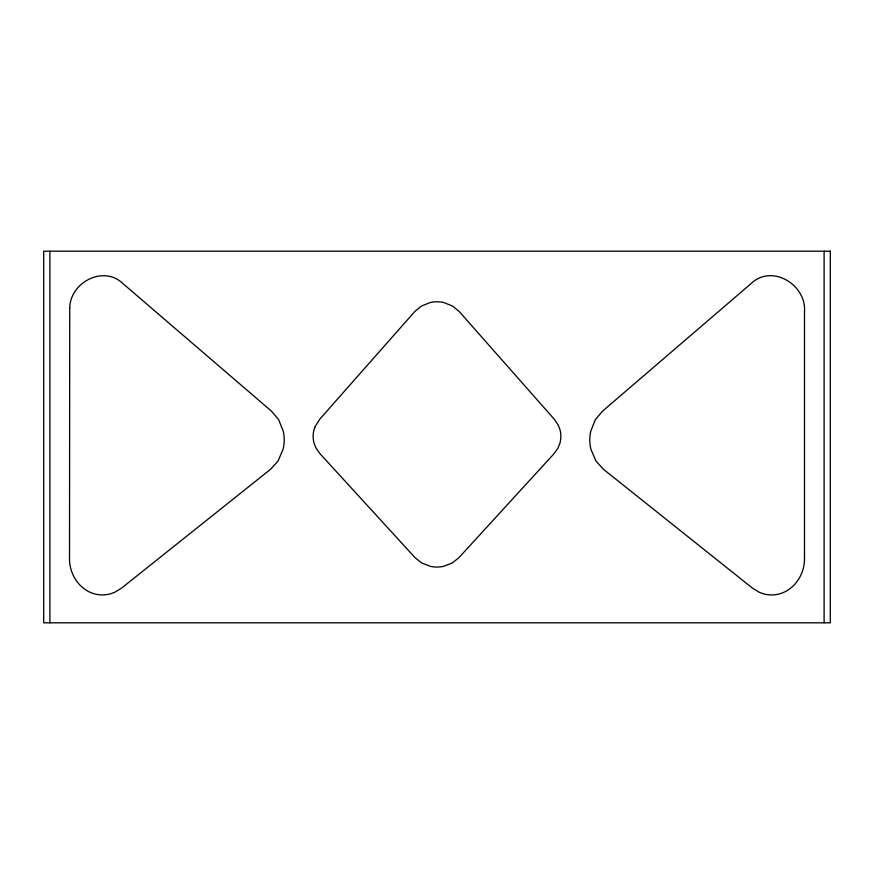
<?xml version="1.0" encoding="UTF-8"?>
<svg xmlns="http://www.w3.org/2000/svg" width="874" height="874" viewBox="0 0 874 874"><rect width="100%" height="100%" fill="white"/><g stroke="black" fill="none" stroke-linecap="round" stroke-linejoin="round"><path stroke-width="1.31" d="M824.106 251.188L824.106 622.812M49.894 251.188L49.894 622.812M69.734 307.703L69.516 558.65C69.264 574.863 80.43 591.337 96.85 594.418A29.869 29.869 0 0 0 110.758 593.741L114.8 592.244L121.617 588.071L270.59 469.262L278.03 461.046L283.056 449.411A39.931 39.931 0 0 0 283.34 431.538L278.697 419.717L271.53 411.206L122.557 283.263C103.143 265.008 70.401 282.455 69.734 307.703M804.484 558.65C804.736 574.863 793.57 591.337 777.15 594.418A29.869 29.869 0 0 1 763.242 593.741L759.2 592.244L752.383 588.071L603.41 469.262L595.97 461.046L590.944 449.411A39.931 39.931 0 0 1 590.66 431.538L595.303 419.717L602.47 411.206L751.443 283.263C772.365 263.686 806.757 285.121 804.484 311.909L804.484 558.65M314.88 427.135L314.105 429.396A25.095 25.095 0 0 0 314.247 443.752L316.06 448.144L320.015 453.748L415.052 557.634L421.639 562.943L430.434 566.363A30.896 30.896 0 0 0 443.566 566.363L452.361 562.943L458.948 557.634L553.985 453.748L557.94 448.144L559.753 443.752A25.095 25.095 0 0 0 559.895 429.396L558.158 424.972L554.324 419.302L459.276 311.581L452.666 306.086L443.719 302.513A30.896 30.896 0 0 0 430.281 302.513L421.334 306.086L414.724 311.581L319.676 419.302L314.88 427.135M830.3 251.188L43.7 251.188L43.7 622.812L830.3 622.812L830.3 251.188"/></g></svg>
